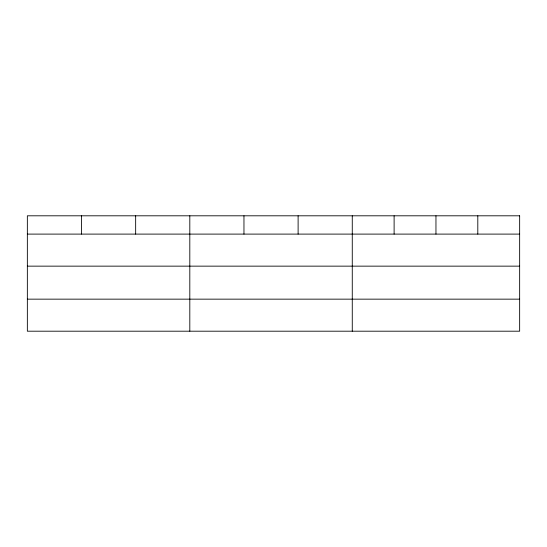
<?xml version="1.0" encoding="UTF-8"?>
<svg xmlns="http://www.w3.org/2000/svg" width="547" height="547" viewBox="0 0 547 547"><rect width="100%" height="100%" fill="white"/><g stroke="black" fill="none" stroke-linecap="round" stroke-linejoin="round"><path stroke-width="0.82" d="M27.35 234.102L519.65 234.102M27.35 266.143L519.65 266.143M27.35 299.154L519.65 299.154M477.804 215.805L477.804 234.102M435.959 215.805L435.959 234.102M394.113 215.805L394.113 234.102M352.268 215.805L352.268 331.195M298.115 215.805L298.115 234.102M243.962 215.805L243.962 234.102M189.809 215.805L189.809 331.195M135.656 215.805L135.656 234.102M81.503 215.805L81.503 234.102M519.65 215.805L27.35 215.805L27.35 331.195L519.65 331.195L519.65 215.805"/></g></svg>
